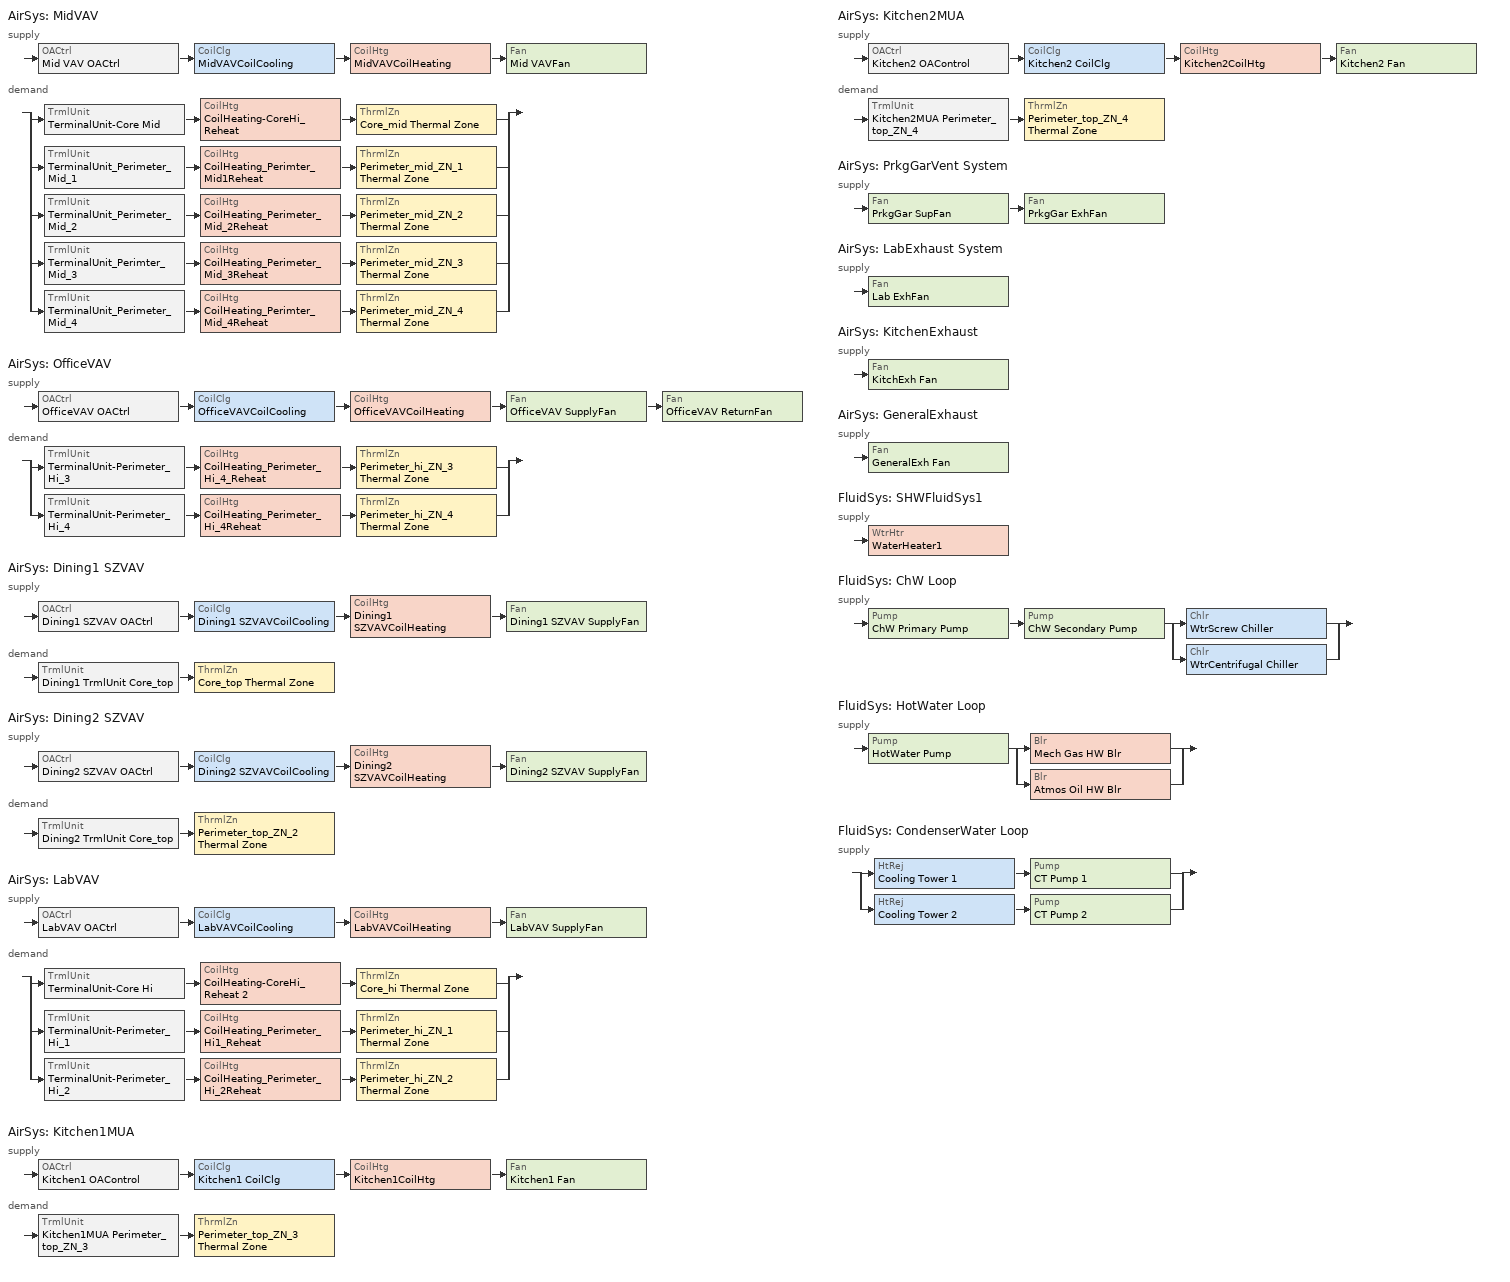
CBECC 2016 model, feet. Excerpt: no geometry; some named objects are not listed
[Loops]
AirSys 'MidVAV'
 supply: OACtrl 'Mid VAV OACtrl' > CoilClg 'MidVAVCoilCooling' > CoilHtg 'MidVAVCoilHeating' > Fan 'Mid VAVFan'
 demand: split
  | TrmlUnit 'TerminalUnit-Core Mid' > CoilHtg 'CoilHeating-CoreHi_Reheat' > ThrmlZn 'Core_mid Thermal Zone'
  | TrmlUnit 'TerminalUnit_Perimeter_Mid_1' > CoilHtg 'CoilHeating_Perimter_Mid1Reheat' > ThrmlZn 'Perimeter_mid_ZN_1 Thermal Zone'
  | TrmlUnit 'TerminalUnit_Perimeter_Mid_2' > CoilHtg 'CoilHeating_Perimeter_Mid_2Reheat' > ThrmlZn 'Perimeter_mid_ZN_2 Thermal Zone'
  | TrmlUnit 'TerminalUnit_Perimter_Mid_3' > CoilHtg 'CoilHeating_Perimeter_Mid_3Reheat' > ThrmlZn 'Perimeter_mid_ZN_3 Thermal Zone'
  | TrmlUnit 'TerminalUnit_Perimeter_Mid_4' > CoilHtg 'CoilHeating_Perimter_Mid_4Reheat' > ThrmlZn 'Perimeter_mid_ZN_4 Thermal Zone'
AirSys 'OfficeVAV'
 supply: OACtrl 'OfficeVAV OACtrl' > CoilClg 'OfficeVAVCoilCooling' > CoilHtg 'OfficeVAVCoilHeating' > Fan 'OfficeVAV SupplyFan' > Fan 'OfficeVAV ReturnFan'
 demand: split
  | TrmlUnit 'TerminalUnit-Perimeter_Hi_3' > CoilHtg 'CoilHeating_Perimeter_Hi_4_Reheat' > ThrmlZn 'Perimeter_hi_ZN_3 Thermal Zone'
  | TrmlUnit 'TerminalUnit-Perimeter_Hi_4' > CoilHtg 'CoilHeating_Perimeter_Hi_4Reheat' > ThrmlZn 'Perimeter_hi_ZN_4 Thermal Zone'
AirSys 'Dining1 SZVAV'
 supply: OACtrl 'Dining1 SZVAV OACtrl' > CoilClg 'Dining1 SZVAVCoilCooling' > CoilHtg 'Dining1 SZVAVCoilHeating' > Fan 'Dining1 SZVAV SupplyFan'
 demand: TrmlUnit 'Dining1 TrmlUnit Core_top' > ThrmlZn 'Core_top Thermal Zone'
AirSys 'Dining2 SZVAV'
 supply: OACtrl 'Dining2 SZVAV OACtrl' > CoilClg 'Dining2 SZVAVCoilCooling' > CoilHtg 'Dining2 SZVAVCoilHeating' > Fan 'Dining2 SZVAV SupplyFan'
 demand: TrmlUnit 'Dining2 TrmlUnit Core_top' > ThrmlZn 'Perimeter_top_ZN_2 Thermal Zone'
AirSys 'LabVAV'
 supply: OACtrl 'LabVAV OACtrl' > CoilClg 'LabVAVCoilCooling' > CoilHtg 'LabVAVCoilHeating' > Fan 'LabVAV SupplyFan'
 demand: split
  | TrmlUnit 'TerminalUnit-Core Hi' > CoilHtg 'CoilHeating-CoreHi_Reheat 2' > ThrmlZn 'Core_hi Thermal Zone'
  | TrmlUnit 'TerminalUnit-Perimeter_Hi_1' > CoilHtg 'CoilHeating_Perimeter_Hi1_Reheat' > ThrmlZn 'Perimeter_hi_ZN_1 Thermal Zone'
  | TrmlUnit 'TerminalUnit-Perimeter_Hi_2' > CoilHtg 'CoilHeating_Perimeter_Hi_2Reheat' > ThrmlZn 'Perimeter_hi_ZN_2 Thermal Zone'
AirSys 'Kitchen1MUA'
 supply: OACtrl 'Kitchen1 OAControl' > CoilClg 'Kitchen1 CoilClg' > CoilHtg 'Kitchen1CoilHtg' > Fan 'Kitchen1 Fan'
 demand: TrmlUnit 'Kitchen1MUA Perimeter_top_ZN_3' > ThrmlZn 'Perimeter_top_ZN_3 Thermal Zone'
AirSys 'Kitchen2MUA'
 supply: OACtrl 'Kitchen2 OAControl' > CoilClg 'Kitchen2 CoilClg' > CoilHtg 'Kitchen2CoilHtg' > Fan 'Kitchen2 Fan'
 demand: TrmlUnit 'Kitchen2MUA Perimeter_top_ZN_4' > ThrmlZn 'Perimeter_top_ZN_4 Thermal Zone'
AirSys 'PrkgGarVent System'
 supply: Fan 'PrkgGar SupFan' > Fan 'PrkgGar ExhFan'
AirSys 'LabExhaust System'
 supply: Fan 'Lab ExhFan'
AirSys 'KitchenExhaust'
 supply: Fan 'KitchExh Fan'
AirSys 'GeneralExhaust'
 supply: Fan 'GeneralExh Fan'
FluidSys 'SHWFluidSys1'
 supply: WtrHtr 'WaterHeater1'
FluidSys 'ChW Loop'
 supply: Pump 'ChW Primary Pump' > Pump 'ChW Secondary Pump' > split
  | Chlr 'WtrScrew Chiller'
  | Chlr 'WtrCentrifugal Chiller'
FluidSys 'HotWater Loop'
 supply: Pump 'HotWater Pump' > split
  | Blr 'Mech Gas HW Blr'
  | Blr 'Atmos Oil HW Blr'
FluidSys 'CondenserWater Loop'
 supply: split
  | HtRej 'Cooling Tower 1' > Pump 'CT Pump 1'
  | HtRej 'Cooling Tower 2' > Pump 'CT Pump 2'
[AirSys]
MidVAV: Type=VAV; CtrlSysType=DDCToZone; AvailSchRef=Office HVACAvail; NightCycleFanCtrl=CycleOnCallAnyZone; ReheatCtrlMthd=DualMaximum; Cnt=5; OptStart=1; ClgCtrl=WarmestResetFlowFirst; ClRstSupHi=60; ClRstSupLow=55
OfficeVAV; LabVAV: Type=VAV; CtrlSysType=DDCToZone; AvailSchRef=Office HVACAvail; NightCycleFanCtrl=CycleOnCallAnyZone; ReheatCtrlMthd=DualMaximum; OptStart=1; ClgCtrl=WarmestResetFlowFirst; ClRstSupHi=60; ClRstSupLow=55
Dining1 SZVAV: Type=SZVAVAC; CtrlSysType=DDCToZone; AvailSchRef=Office HVACAvail; NightCycleFanCtrl=CycleOnCallAnyZone; ReheatCtrlMthd=DualMaximum; AirFlowPerSqFt=2; AirFlowPerTon=320
Dining2 SZVAV: Type=SZVAVAC; CtrlSysType=DDCToZone; AvailSchRef=Office HVACAvail; NightCycleFanCtrl=CycleOnCallAnyZone; ReheatCtrlMthd=DualMaximum; AirFlowPerSqFt=2.3; AirFlowPerTon=320
Kitchen1MUA; Kitchen2MUA: Type=SZAC; AirFlowPerTon=300
PrkgGarVent System: Type=Exhaust; ExhSysType=ParkingGarage; ExhCtrlMthd=COControl
LabExhaust System: Type=Exhaust; ExhSysType=Laboratory; ExhCtrlMthd=VariableFlowVariableSpeedFan; ExhOperMode=CoupledToSystem
KitchenExhaust: Type=Exhaust; ExhSysType=CommercialKitchen; ExhCtrlMthd=VariableFlowVariableSpeedFan; ExhOperMode=CoupledToSystem
GeneralExhaust: Type=Exhaust; ExhSysType=General; ExhOperMode=DecoupledFromSystem
[AirSeg]
Name | Sys | Type | Path
MidVAV AirSegment Supply | MidVAV | Supply
Mid VAV Return AirSegment | MidVAV | Return | PlenumZones
OfficeVAV AirSegment Supply | OfficeVAV | Supply
OfficeVAV Return AirSegment | OfficeVAV | Return
Dining1 SZVAV AirSegment Supply | Dining1 SZVAV | Supply
Dining1 SZVAV RtnAirSeg | Dining1 SZVAV | Return | Direct
Dining2 SZVAV AirSegment Supply | Dining2 SZVAV | Supply
Dining2 SZVAV RtnAirSeg | Dining2 SZVAV | Return | Direct
LabVAV AirSegment Supply | LabVAV | Supply
LabVAV AirSegment Return | LabVAV | Return
Kitchen1 SupAirSeg | Kitchen1MUA | Supply | Direct
Kitchen1 ReturnAirSeg | Kitchen1MUA | Return
Kitchen2 SupAirSeg | Kitchen2MUA | Supply | Direct
Kitchen2 ReturnAirSeg | Kitchen2MUA | Return
PrkgGar ExhAirSeg | PrkgGarVent System | Supply
PrkgGar SupAirSeg | PrkgGarVent System | Exhaust
Lab ExhAirSeg | LabExhaust System | Exhaust
Kitchen ExhaustAirSeg | KitchenExhaust | Exhaust
General ExhaustAirSeg | GeneralExhaust | Exhaust
[CoilClg]
Name | Sys | Type | FluidSegInRef | FluidSegOutRef | NumClgStages | CapTotGrossRtd | FuelSrc
MidVAVCoilCooling | MidVAV | ChilledWater | ChW Secondary Supply | ChW Secondary Return
OfficeVAVCoilCooling | OfficeVAV | ChilledWater | ChW Secondary Supply | ChW Secondary Return
Dining1 SZVAVCoilCooling | Dining1 SZVAV | DirectExpansion | ChW Secondary Supply | ChW Secondary Return | 2
Dining2 SZVAVCoilCooling | Dining2 SZVAV | DirectExpansion | ChW Secondary Supply | ChW Secondary Return | 2
LabVAVCoilCooling | LabVAV | ChilledWater | ChW Secondary Supply | ChW Secondary Return |  | 9e+06
Kitchen1 CoilClg | Kitchen1MUA | DirectExpansion |  |  |  |  | Electric
Kitchen2 CoilClg | Kitchen2MUA | DirectExpansion |  |  |  |  | Electric
[CoilHtg]
Name | Sys | Type | FluidSegInRef | FluidSegOutRef | CapTotGrossRtd | FuelSrc
MidVAVCoilHeating; CoilHeating-CoreHi_Reheat; CoilHeating_Perimter_Mid1Reheat; CoilHeating_Perimeter_Mid_2Reheat; CoilHeating_Perimeter_Mid_3Reheat; CoilHeating_Perimter_Mid_4Reheat | MidVAV | HotWater | HW Primary Supply | HW Primary Return
OfficeVAVCoilHeating; CoilHeating_Perimeter_Hi_4_Reheat; CoilHeating_Perimeter_Hi_4Reheat | OfficeVAV | HotWater | HW Primary Supply | HW Primary Return
Dining1 SZVAVCoilHeating | Dining1 SZVAV | Furnace | HW Primary Supply | HW Primary Return
Dining2 SZVAVCoilHeating | Dining2 SZVAV | Furnace | HW Primary Supply | HW Primary Return
LabVAVCoilHeating | LabVAV | HotWater | HW Primary Supply | HW Primary Return | 3e+06
CoilHeating-CoreHi_Reheat 2; CoilHeating_Perimeter_Hi1_Reheat; CoilHeating_Perimeter_Hi_2Reheat | LabVAV | HotWater | HW Primary Supply | HW Primary Return
Kitchen1CoilHtg | Kitchen1MUA | Furnace |  |  |  | Gas
Kitchen2CoilHtg | Kitchen2MUA | Furnace |  |  | 150000 | Gas
[Fan]
Name | Sys | CtrlMthd | TotStaticPress | FlowCap
Mid VAVFan | MidVAV | VariableSpeedDrive
OfficeVAV SupplyFan | OfficeVAV | VariableSpeedDrive
OfficeVAV ReturnFan | OfficeVAV |  | 2
Dining1 SZVAV SupplyFan | Dining1 SZVAV | VariableSpeedDrive
Dining2 SZVAV SupplyFan | Dining2 SZVAV | VariableSpeedDrive
LabVAV SupplyFan | LabVAV | VariableSpeedDrive
Kitchen1 Fan | Kitchen1MUA
Kitchen2 Fan | Kitchen2MUA |  |  | 4000
PrkgGar SupFan; PrkgGar ExhFan | PrkgGarVent System | VariableSpeedDrive | 1
Lab ExhFan | LabExhaust System | VariableSpeedDrive | 4.5
KitchExh Fan | KitchenExhaust | VariableSpeedDrive | 2.5
GeneralExh Fan | GeneralExhaust |  | 1.5
[OACtrl]
Name | Sys | EconoCtrlMthd | EconoIntegration | EconoHiTempLockout | MaxOARat
Mid VAV OACtrl | MidVAV | DifferentialEnthalpy | Integrated | 80
OfficeVAV OACtrl | OfficeVAV | DifferentialDryBulb | Integrated | 85 | 0.9
Dining1 SZVAV OACtrl | Dining1 SZVAV | DifferentialDryBulb | Integrated
Dining2 SZVAV OACtrl | Dining2 SZVAV | DifferentialDryBulb | Integrated
LabVAV OACtrl | LabVAV | NoEconomizer
Kitchen1 OAControl | Kitchen1MUA | DifferentialDryBulb | Integrated
Kitchen2 OAControl | Kitchen2MUA | DifferentialDryBulb | Integrated
[TrmlUnit]
Name | Sys | Type | ZnServedRef | Cnt | AvailSchRef
TerminalUnit-Core Mid | MidVAV | VAVReheatBox | Core_mid Thermal Zone
TerminalUnit_Perimeter_Mid_1 | MidVAV | VAVReheatBox | Perimeter_mid_ZN_1 Thermal Zone
TerminalUnit_Perimeter_Mid_2 | MidVAV | VAVReheatBox | Perimeter_mid_ZN_2 Thermal Zone
TerminalUnit_Perimter_Mid_3 | MidVAV | VAVReheatBox | Perimeter_mid_ZN_3 Thermal Zone
TerminalUnit_Perimeter_Mid_4 | MidVAV | VAVReheatBox | Perimeter_mid_ZN_4 Thermal Zone
TerminalUnit-Perimeter_Hi_3 | OfficeVAV | VAVReheatBox | Perimeter_hi_ZN_3 Thermal Zone | 2
TerminalUnit-Perimeter_Hi_4 | OfficeVAV | VAVReheatBox | Perimeter_hi_ZN_4 Thermal Zone | 2 | Office HVACAvail
Dining1 TrmlUnit Core_top | Dining1 SZVAV | Uncontrolled | Core_top Thermal Zone
Dining2 TrmlUnit Core_top | Dining2 SZVAV | Uncontrolled | Perimeter_top_ZN_2 Thermal Zone
TerminalUnit-Core Hi | LabVAV | VAVReheatBox | Core_hi Thermal Zone | 2
TerminalUnit-Perimeter_Hi_1 | LabVAV | VAVReheatBox | Perimeter_hi_ZN_1 Thermal Zone | 2
TerminalUnit-Perimeter_Hi_2 | LabVAV | VAVReheatBox | Perimeter_hi_ZN_2 Thermal Zone | 2
Kitchen1MUA Perimeter_top_ZN_3 | Kitchen1MUA | Uncontrolled | Perimeter_top_ZN_3 Thermal Zone
Kitchen2MUA Perimeter_top_ZN_4 | Kitchen2MUA | Uncontrolled | Perimeter_top_ZN_4 Thermal Zone
[FluidSys]
SHWFluidSys1: Type=ServiceHotWater
ChW Loop: Type=ChilledWater; CtrlType=DDC; TempCtrl=Fixed
HotWater Loop: Type=HotWater; CtrlType=DDC; DsgnSupWtrDelT=40; RstSupHi=180; RstSupLow=130; RstOutdrHi=20; RstOutdrLow=50
CondenserWater Loop: Type=CondenserWater; TempCtrl=Fixed; DsgnSupWtrDelT=12; DsgnSupWtrTemp=83; FixedSupTemp=83
[FluidSeg]
Name | Sys | Type | Src | PriSegRef
SHWSupply1 | SHWFluidSys1 | PrimarySupply
SHWMakeup1 | SHWFluidSys1 | MakeupFluid | MunicipalWater
ChW Primary Supply | ChW Loop | PrimarySupply
ChW Primary Return | ChW Loop | PrimaryReturn
ChW Secondary Return | ChW Loop | SecondaryReturn |  | ChW Primary Return
ChW Secondary Supply | ChW Loop | SecondarySupply |  | ChW Primary Supply
HW Primary Supply | HotWater Loop | PrimarySupply
HW Primary Return | HotWater Loop | PrimaryReturn
CW Supply FluidSegment | CondenserWater Loop | PrimarySupply
CW Return FluidSegment | CondenserWater Loop | PrimaryReturn
[WtrHtr]
WaterHeater1: Sys=SHWFluidSys1; FluidSegOutRef=SHWSupply1; FluidSegMakeupRef=SHWMakeup1; StdbyLossFrac=0.01
[Chlr] Sys=ChW Loop; FuelSrc=Electric; CndsrType=Fluid; CndsrFluidSegInRef=CW Supply FluidSegment; CndsrFluidSegOutRef=CW Return FluidSegment; EvapFluidSegInRef=ChW Primary Return; EvapFluidSegOutRef=ChW Primary Supply; KwPerTon=0.56
Name | Type | IPLVKwPerTon | UnldRatMin | PLRMin
WtrScrew Chiller | Screw | 0.44 | 0.2 | 0.15
WtrCentrifugal Chiller | Centrifugal | 0.4 | 0.15 | 0.1
[Pump]
Name | Sys | SpdCtrl | ModelingMthd
ChW Primary Pump; ChW Secondary Pump | ChW Loop | VariableSpeed
HotWater Pump | HotWater Loop | VariableSpeed | Detailed
CT Pump 1; CT Pump 2 | CondenserWater Loop
[Blr] Sys=HotWater Loop; Type=HotWater; FuelSrc=Gas; FluidSegInRef=HW Primary Return; FluidSegOutRef=HW Primary Supply
Name | DraftType | CapRtd | DraftFanHp
Mech Gas HW Blr | Condensing | 5e+06
Atmos Oil HW Blr | Natural |  | 0
[HtRej] Sys=CondenserWater Loop; Type=OpenTower; FluidSegInRef=CW Return FluidSegment; FluidSegOutRef=CW Supply FluidSegment
Cooling Tower 1; Cooling Tower 2
[Sch]
Office HVACAvail: Type=OnOff; SchWeekRef[1]=OfficeHVACAvailWk
[SchWeek]
OfficeHVACAvailWk: Type=Fraction; SchDayWDRef=OfficeHVACAvailWD; SchDaySunRef=OfficeHVACAvailSat; SchDaySatRef=OfficeHVACAvailSun
[SchDay] Type=Fraction
Name | Hr
OfficeHVACAvailWD | ( 0, 0, 0, 0, 0, 1, 1, 1, 1, 1, 1, 1, 1, 1, 1, 1, 1, 1, 1, 1, 1, 1, 1, 1 )
OfficeHVACAvailSat | ( 0, 0, 0, 0, 0, 1, 1, 1, 1, 1, 1, 1, 1, 1, 1, 1, 1, 1, 1, 0, 0, 0, 0, 0 )
OfficeHVACAvailSun | ( 0, 0, 0, 0, 0, 1, 1, 1, 1, 1, 1, 1, 1, 1, 1, 1, 1, 1, 0, 0, 0, 0, 0, 0 )
